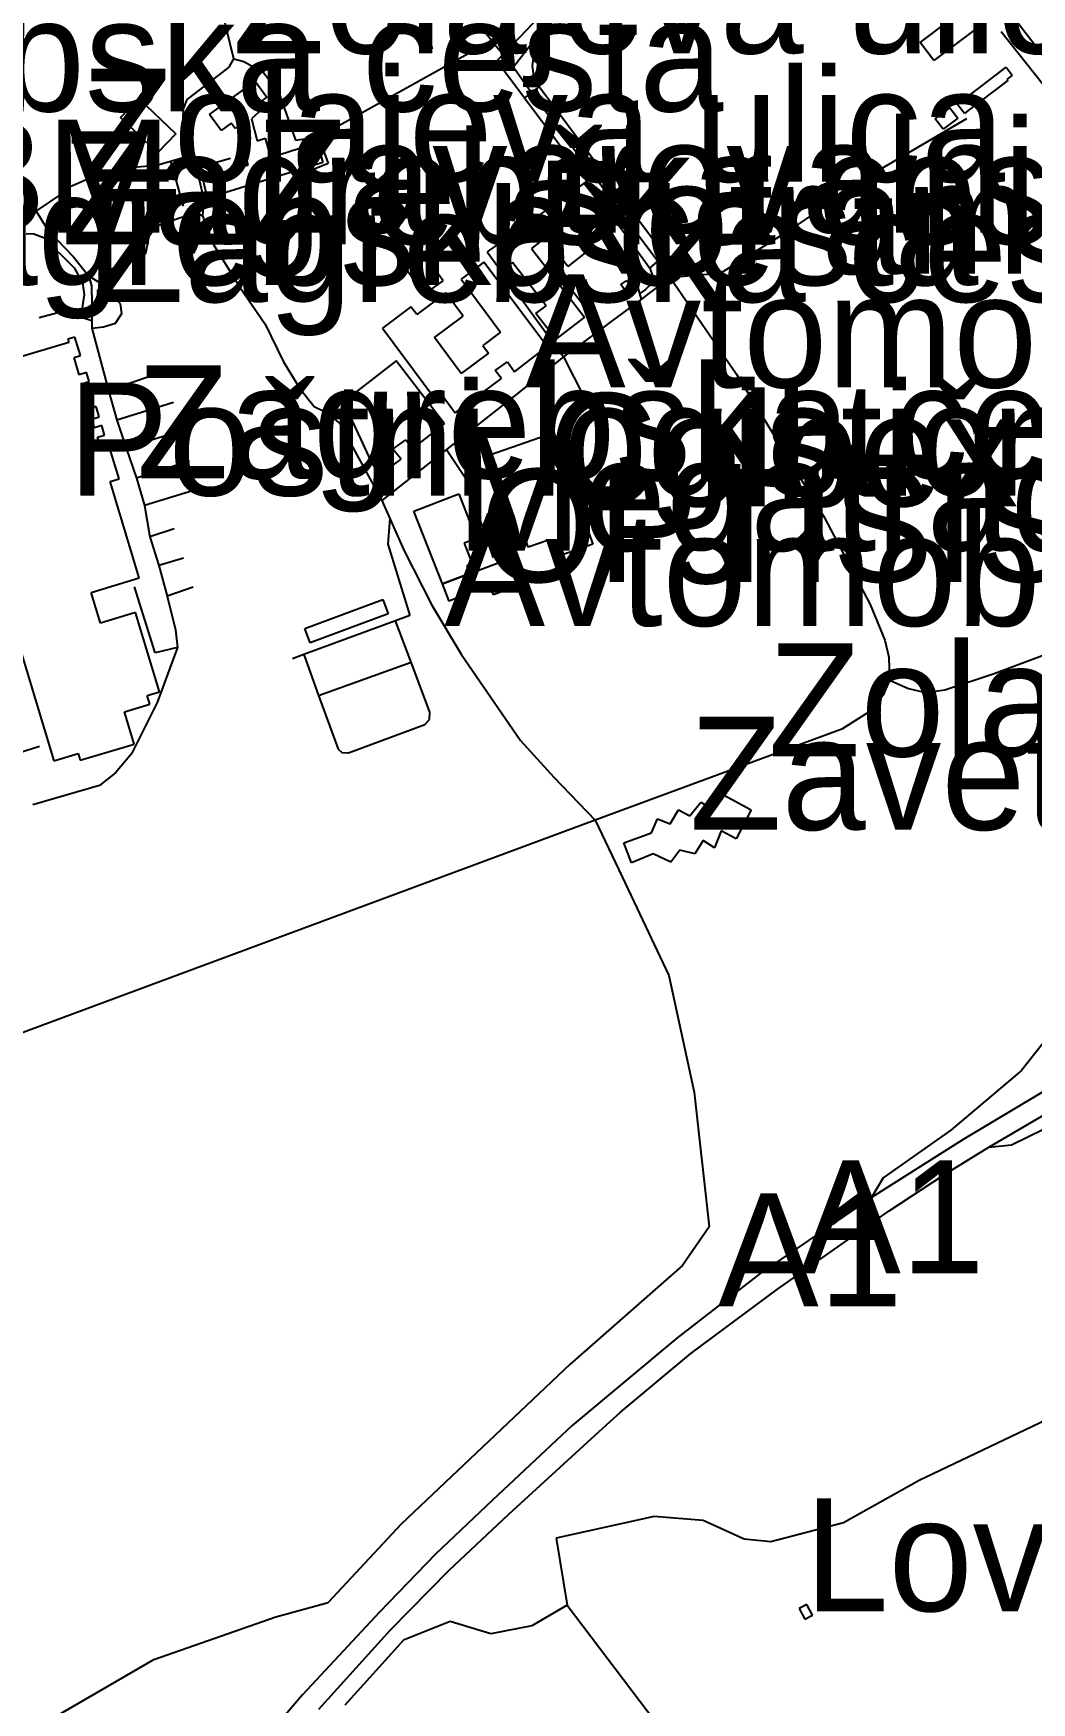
# Model space of a CAD drawing. Extents: x -8864 to 13231, y -7697 to 8949.
# Drawn here: x -1124 to -576, y 3889 to 4806 of the extents above; entities that cross this region are included whole.
import ezdxf

# ---------------------------------------------------------------- set-up
doc = ezdxf.new("R2010")
doc.units = 0
for name, color, linetype in [('OSM_BUILDING_COMMERCIAL', 9, 'CONTINUOUS'), ('OSM_BUILDING_DORMITORY', 9, 'CONTINUOUS'), ('OSM_BUILDING_INDUSTRIAL', 9, 'CONTINUOUS'), ('OSM_BUILDING_RETAIL', 9, 'CONTINUOUS'), ('OSM_BUILDING_ROOF', 9, 'CONTINUOUS'), ('OSM_BUILDING_YES', 9, 'CONTINUOUS'), ('OSM_HIGHWAY_FOOTWAY', 8, 'CONTINUOUS'), ('OSM_HIGHWAY_MOTORWAY', 8, 'CONTINUOUS'), ('OSM_HIGHWAY_MOTORWAY_LINK', 8, 'CONTINUOUS'), ('OSM_HIGHWAY_PATH', 8, 'CONTINUOUS'), ('OSM_HIGHWAY_PRIMARY', 8, 'CONTINUOUS'), ('OSM_HIGHWAY_RESIDENTIAL', 8, 'CONTINUOUS'), ('OSM_HIGHWAY_SERVICE', 8, 'CONTINUOUS'), ('OSM_HIGHWAY_TRACK', 8, 'CONTINUOUS'), ('OSM_HIGHWAY_UNCLASSIFIED', 8, 'CONTINUOUS'), ('OSM_LABELS', 8, 'CONTINUOUS'), ('OSM_LEISURE_PITCH', 3, 'CONTINUOUS')]:
    doc.layers.add(name, color=color, linetype=linetype)

msp = doc.modelspace()

# ---------------------------------------------------------------- linework, layer by layer
at = {"layer": 'OSM_BUILDING_COMMERCIAL'}
for p, q in [((-1101.470259, 4638.930025), (-1105.329371, 4637.762478)), ((-1105.329371, 4637.762478), (-1104.831668, 4636.105674)), ((-1098.438099, 4628.889123), (-1101.470259, 4638.930025)), ((-1104.831668, 4636.105674), (-1171.271185, 4616.03499)), ((-1101.952648, 4627.832772), (-1098.438099, 4628.889123)), ((-1099.081285, 4618.336725), (-1101.952648, 4627.832772)), ((-1095.160917, 4619.52651), (-1099.081285, 4618.336725)), ((-1093.652494, 4614.533858), (-1095.160917, 4619.52651)), ((-925.168555, 4625.920219), (-955.252785, 4602.458089)), ((-898.560589, 4591.282999), (-925.168555, 4625.920219)), ((-1097.871484, 4613.255117), (-1093.652494, 4614.533858)), ((-1093.736721, 4599.60038), (-1097.871484, 4613.255117)), ((-955.252785, 4602.458089), (-951.393673, 4597.687827)), ((-1089.82401, 4600.790165), (-1093.736721, 4599.60038)), ((-1092.159385, 4593.996155), (-1088.139476, 4595.2193)), ((-1090.712218, 4589.237012), (-1092.159385, 4593.996155)), ((-1088.139476, 4595.2193), (-1089.82401, 4600.790165)), ((-951.393673, 4597.687827), (-939.127209, 4571.190076)), ((-1086.768879, 4590.426798), (-1090.712218, 4589.237012)), ((-1089.088941, 4584.02197), (-1085.191543, 4585.200637)), ((-1086.944989, 4576.927734), (-1089.088941, 4584.02197)), ((-1085.191543, 4585.200637), (-1086.768879, 4590.426798)), ((-915.918937, 4577.772816), (-898.560589, 4591.282999)), ((-873.614185, 4574.303534), (-838.629495, 4586.579454)), ((-838.629495, 4586.579454), (-832.657059, 4569.599988)), ((-1082.427378, 4578.295432), (-1086.944989, 4576.927734)), ((-1077.228296, 4561.115816), (-1082.427378, 4578.295432)), ((-926.868402, 4577.416992), (-919.709136, 4582.531958)), ((-922.419703, 4572.035157), (-926.868402, 4577.416992)), ((-919.709136, 4582.531958), (-915.918937, 4577.772816)), ((-857.212958, 4527.668382), (-873.614185, 4574.303534)), ((-939.127209, 4571.190076), (-934.226749, 4563.128444)), ((-934.226749, 4563.128444), (-922.419703, 4572.035157)), ((-832.657059, 4569.599988), (-827.266553, 4571.490302)), ((-827.266553, 4571.490302), (-815.25277, 4537.320101)), ((-1082.113442, 4559.636923), (-1077.228296, 4561.115816)), ((-1066.125691, 4506.785974), (-1082.113442, 4559.636923)), ((-815.25277, 4537.320101), (-820.704531, 4535.407548)), ((-854.364566, 4528.658016), (-857.212958, 4527.668382)), ((-852.595806, 4523.620886), (-854.364566, 4528.658016)), ((-820.704531, 4535.407548), (-817.174669, 4525.355527)), ((-841.937305, 4527.368155), (-852.595806, 4523.620886)), ((-838.583553, 4517.827631), (-841.937305, 4527.368155)), ((-817.174669, 4525.355527), (-838.583553, 4517.827631)), ((-884.632563, 4509.165546), (-864.249712, 4516.882474)), ((-864.249712, 4516.882474), (-858.713724, 4502.49385)), ((-1092.557547, 4498.791059), (-1066.125691, 4506.785974)), ((-899.601937, 4503.516844), (-884.632563, 4509.165546)), ((-895.972533, 4494.054155), (-899.601937, 4503.516844)), ((-873.782638, 4503.116542), (-895.972533, 4494.054155)), ((-871.638687, 4497.523437), (-873.782638, 4503.116542)), ((-858.713724, 4502.49385), (-871.638687, 4497.523437)), ((-1087.442692, 4481.878311), (-1092.557547, 4498.791059)), ((-1138.17011, 4489.56188), (-1113.009311, 4406.410314)), ((-1068.216044, 4487.693805), (-1087.442692, 4481.878311)), ((-1055.069029, 4444.238828), (-1068.216044, 4487.693805)), ((-1074.310991, 4433.23053), (-1060.390622, 4437.433699)), ((-1061.830132, 4442.203961), (-1055.069029, 4444.238828)), ((-1060.390622, 4437.433699), (-1061.830132, 4442.203961)), ((-1068.95877, 4415.539418), (-1074.310991, 4433.23053)), ((-1113.009311, 4406.410314), (-1099.663214, 4410.43557)), ((-1099.663214, 4410.43557), (-1098.499355, 4406.610465)), ((-1098.499355, 4406.610465), (-1068.95877, 4415.539418))]:
    msp.add_line(p, q, dxfattribs=at)
at = {"layer": 'OSM_BUILDING_DORMITORY'}
for p, q in [((-1027.63411, 4761.244445), (-1002.565194, 4779.580488)), ((-1002.565194, 4779.580488), (-996.118027, 4770.77385)), ((-996.118027, 4770.77385), (-1002.457997, 4766.137021)), ((-1002.457997, 4766.137021), (-1000.566726, 4762.534306)), ((-1021.186942, 4752.437806), (-1027.63411, 4761.244445)), ((-1008.131811, 4757.230308), (-1013.529974, 4753.505278)), ((-1005.50547, 4745.710513), (-1008.131811, 4757.230308)), ((-1000.566726, 4762.534306), (-1004.609605, 4758.787037)), ((-1004.609605, 4758.787037), (-1001.500876, 4746.677909)), ((-1015.650954, 4756.485302), (-1021.186942, 4752.437806)), ((-1013.529974, 4753.505278), (-1015.650954, 4756.485302)), ((-1001.500876, 4746.677909), (-996.929665, 4748.256877)), ((-996.929665, 4748.256877), (-994.01236, 4737.637762)), ((-1009.540693, 4744.487369), (-1005.50547, 4745.710513)), ((-1006.347737, 4733.612505), (-1009.540693, 4744.487369)), ((-994.01236, 4737.637762), (-968.3998, 4745.821708)), ((-968.3998, 4745.821708), (-965.306385, 4734.81341)), ((-1031.317112, 4726.029011), (-1006.347737, 4733.612505)), ((-965.306385, 4734.81341), (-1028.698429, 4715.176386)), ((-1028.698429, 4715.176386), (-1031.317112, 4726.029011))]:
    msp.add_line(p, q, dxfattribs=at)
at = {"layer": 'OSM_BUILDING_INDUSTRIAL'}
for p, q in [((-867.174674, 4686.198989), (-848.537612, 4700.643209)), ((-843.124136, 4693.660168), (-850.888302, 4687.644523)), ((-848.537612, 4700.643209), (-843.124136, 4693.660168)), ((-861.914337, 4679.427217), (-867.174674, 4686.198989)), ((-850.888302, 4687.644523), (-821.638681, 4649.960562)), ((-876.906681, 4680.061029), (-889.471767, 4670.731774)), ((-842.151701, 4633.815059), (-876.906681, 4680.061029)), ((-861.209896, 4679.972073), (-861.914337, 4679.427217)), ((-842.787229, 4656.231956), (-861.209896, 4679.972073)), ((-889.471767, 4670.731774), (-867.833173, 4641.643181)), ((-897.840834, 4663.203878), (-913.843898, 4651.31714)), ((-888.315565, 4650.405342), (-897.840834, 4663.203878)), ((-848.353845, 4651.917593), (-842.787229, 4656.231956)), ((-916.960285, 4655.509189), (-932.526902, 4643.944916)), ((-913.843898, 4651.31714), (-916.960285, 4655.509189)), ((-904.08892, 4638.685396), (-888.315565, 4650.405342)), ((-837.373752, 4637.762478), (-848.353845, 4651.917593)), ((-821.638681, 4649.960562), (-837.373752, 4637.762478)), ((-932.526902, 4643.944916), (-904.3416, 4606.071924)), ((-889.46411, 4619.026133), (-904.08892, 4638.685396)), ((-867.833173, 4641.643181), (-877.588152, 4634.404392)), ((-874.448794, 4630.178984), (-889.46411, 4619.026133)), ((-877.588152, 4634.404392), (-874.448794, 4630.178984)), ((-860.183862, 4619.926812), (-842.151701, 4633.815059)), ((-870.79642, 4620.649579), (-864.050631, 4625.430961)), ((-867.274215, 4616.335216), (-870.79642, 4620.649579)), ((-864.050631, 4625.430961), (-860.183862, 4619.926812)), ((-892.703008, 4597.454318), (-867.274215, 4616.335216)), ((-904.3416, 4606.071924), (-900.972534, 4608.57381)), ((-900.972534, 4608.57381), (-892.703008, 4597.454318))]:
    msp.add_line(p, q, dxfattribs=at)
at = {"layer": 'OSM_BUILDING_RETAIL'}
for p, q in [((-915.459519, 4543.413583), (-890.712196, 4552.976347)), ((-890.712196, 4552.976347), (-881.17927, 4528.346671)), ((-899.601937, 4503.516844), (-915.459519, 4543.413583)), ((-881.17927, 4528.346671), (-887.817862, 4525.778068)), ((-887.817862, 4525.778068), (-883.461047, 4514.536261)), ((-883.461047, 4514.536261), (-886.286468, 4513.435431)), ((-886.286468, 4513.435431), (-884.632563, 4509.165546)), ((-884.632563, 4509.165546), (-899.601937, 4503.516844))]:
    msp.add_line(p, q, dxfattribs=at)
at = {"layer": 'OSM_BUILDING_ROOF'}
for p, q in [((-837.940368, 4686.666007), (-828.323215, 4694.193904)), ((-828.323215, 4694.193904), (-821.26349, 4685.198234)), ((-830.872986, 4677.670338), (-837.940368, 4686.666007)), ((-821.26349, 4685.198234), (-830.872986, 4677.670338))]:
    msp.add_line(p, q, dxfattribs=at)
at = {"layer": 'OSM_BUILDING_YES'}
for p, q in [((-637.366073, 4800.674165), (-621.937281, 4812.371872)), ((-607.304814, 4807.968553), (-629.900529, 4790.833414)), ((-629.900529, 4790.833414), (-637.366073, 4800.674165)), ((-616.883682, 4766.781952), (-590.275716, 4787.152862)), ((-590.275716, 4787.152862), (-586.891336, 4782.749543)), ((-589.372193, 4779.914073), (-611.033758, 4763.32379)), ((-586.891336, 4782.749543), (-589.816298, 4780.503406)), ((-589.816298, 4780.503406), (-589.372193, 4779.914073)), ((-613.055198, 4761.77818), (-616.883682, 4766.781952)), ((-629.180774, 4758.875993), (-621.171584, 4764.924997)), ((-624.800987, 4753.082737), (-629.180774, 4758.875993)), ((-616.791798, 4759.14286), (-624.800987, 4753.082737)), ((-621.171584, 4764.924997), (-616.791798, 4759.14286)), ((-611.033758, 4763.32379), (-613.055198, 4761.77818)), ((-912.488615, 4688.000346), (-922.634098, 4680.650362)), ((-899.349257, 4669.886693), (-912.488615, 4688.000346)), ((-922.634098, 4680.650362), (-909.502397, 4662.536708)), ((-909.502397, 4662.536708), (-899.349257, 4669.886693)), ((-801.753534, 4667.840706), (-798.484008, 4670.142441)), ((-799.517699, 4664.660531), (-801.753534, 4667.840706)), ((-796.248173, 4666.962266), (-799.517699, 4664.660531)), ((-798.484008, 4670.142441), (-796.248173, 4666.962266)), ((-975.298729, 4479.009482), (-932.442675, 4494.988193)), ((-932.442675, 4494.988193), (-929.494742, 4487.093353)), ((-929.494742, 4487.093353), (-972.350796, 4471.114642)), ((-972.350796, 4471.114642), (-975.298729, 4479.009482)), ((-763.951079, 4376.154175), (-757.78722, 4383.548637)), ((-757.78722, 4383.548637), (-750.804064, 4379.445544)), ((-750.804064, 4379.445544), (-745.467157, 4387.65173)), ((-745.467157, 4387.65173), (-730.268074, 4379.445544)), ((-784.900546, 4366.713725), (-781.608049, 4374.519609)), ((-781.608049, 4374.519609), (-774.624894, 4371.639661)), ((-774.624894, 4371.639661), (-770.107282, 4379.445544)), ((-770.107282, 4379.445544), (-763.951079, 4376.154175)), ((-730.268074, 4379.445544), (-738.484002, 4363.433475)), ((-800.091972, 4361.376369), (-784.900546, 4366.713725)), ((-746.699929, 4367.947989), (-750.390588, 4358.50754)), ((-738.484002, 4363.433475), (-746.699929, 4367.947989)), ((-795.987836, 4350.301354), (-800.091972, 4361.376369)), ((-784.073593, 4355.227289), (-795.987836, 4350.301354)), ((-774.219074, 4350.712775), (-784.073593, 4355.227289)), ((-769.287987, 4357.273276), (-774.219074, 4350.712775)), ((-761.072059, 4355.227289), (-769.287987, 4357.273276)), ((-756.554448, 4362.610632), (-761.072059, 4355.227289)), ((-750.390588, 4358.50754), (-756.554448, 4362.610632)), ((-699.555973, 3943.127772), (-703.80559, 3940.914993)), ((-696.4549, 3937.167724), (-699.555973, 3943.127772)), ((-703.80559, 3940.914993), (-700.704518, 3934.954945)), ((-700.704518, 3934.954945), (-696.4549, 3937.167724))]:
    msp.add_line(p, q, dxfattribs=at)
at = {"layer": 'OSM_HIGHWAY_FOOTWAY'}
for p, q in [((-805.70453, 4857.99515), (-857.457981, 4803.409561)), ((-800.153227, 4846.909016), (-845.750476, 4800.941033)), ((-872.703006, 4801.852832), (-880.834706, 4811.827017)), ((-857.457981, 4803.409561), (-866.408977, 4794.158143)), ((-866.408977, 4794.158143), (-869.778044, 4790.677742)), ((-849.448792, 4794.780834), (-850.474825, 4788.009063)), ((-845.750476, 4800.941033), (-849.448792, 4794.780834)), ((-869.778044, 4790.677742), (-854.571304, 4770.306831)), ((-850.474825, 4788.009063), (-849.647873, 4782.271405)), ((-846.562114, 4776.511508), (-850.834703, 4773.197899)), ((-849.647873, 4782.271405), (-846.562114, 4776.511508)), ((-846.562114, 4776.511508), (-777.457972, 4683.719342)), ((-850.834703, 4773.197899), (-854.571304, 4770.306831)), ((-854.571304, 4770.306831), (-820.497793, 4724.627955)), ((-820.497793, 4724.627955), (-785.834696, 4676.869734)), ((-1054.785721, 4700.598732), (-1043.491692, 4704.701824)), ((-1043.491692, 4704.701824), (-1033.836255, 4706.959081)), ((-1033.836255, 4706.959081), (-1031.408995, 4705.513547)), ((-1128.162452, 4695.795111), (-1123.943462, 4695.650557)), ((-1123.943462, 4695.650557), (-1118.713752, 4693.604571)), ((-1118.713752, 4693.604571), (-1101.860764, 4677.014288)), ((-1062.588172, 4685.009203), (-1060.329366, 4696.295488)), ((-1060.329366, 4696.295488), (-1054.785721, 4700.598732)), ((-1084.16551, 4675.157332), (-1062.588172, 4685.009203)), ((-781.416625, 4680.739318), (-777.457972, 4683.719342)), ((-777.457972, 4683.719342), (-774.716777, 4680.983946)), ((-1101.860764, 4677.014288), (-1097.258926, 4668.730266)), ((-785.834696, 4676.869734), (-781.416625, 4680.739318)), ((-785.834696, 4676.869734), (-784.203762, 4672.088352)), ((-774.716777, 4680.983946), (-771.416624, 4680.505808)), ((-1097.258926, 4668.730266), (-1096.363061, 4662.347677)), ((-788.200699, 4665.194267), (-791.324742, 4662.970368)), ((-784.977115, 4668.296605), (-788.200699, 4665.194267)), ((-784.203762, 4672.088352), (-784.977115, 4668.296605)), ((-1096.363061, 4662.347677), (-1097.641775, 4653.930221)), ((-1132.427383, 4410.724677), (-1120.827076, 4414.305154))]:
    msp.add_line(p, q, dxfattribs=at)
at = {"layer": 'OSM_HIGHWAY_MOTORWAY'}
for p, q in [((-504.088876, 4263.947374), (-613.859179, 4198.320128)), ((-599.7627, 4194.205916), (-500.589642, 4252.149592)), ((-613.859179, 4198.320128), (-664.15015, 4166.573977)), ((-624.119517, 4179.250198), (-599.7627, 4194.205916)), ((-654.372201, 4159.257351), (-624.119517, 4179.250198)), ((-664.15015, 4166.573977), (-725.191504, 4124.886999)), ((-715.819374, 4116.30275), (-654.372201, 4159.257351)), ((-725.191504, 4124.886999), (-770.949549, 4089.282383)), ((-763.415092, 4080.80933), (-715.819374, 4116.30275)), ((-770.949549, 4089.282383), (-828.422756, 4041.368489)), ((-801.960272, 4048.774072), (-763.415092, 4080.80933)), ((-813.698405, 4038.132717), (-801.960272, 4048.774072)), ((-828.422756, 4041.368489), (-872.274215, 4000.382039)), ((-863.238992, 3992.742948), (-813.698405, 4038.132717)), ((-872.274215, 4000.382039), (-903.58356, 3970.704114)), ((-895.987847, 3961.919714), (-863.238992, 3992.742948)), ((-903.58356, 3970.704114), (-934.211435, 3938.891245)), ((-928.177744, 3929.206167), (-895.987847, 3961.919714)), ((-934.211435, 3938.891245), (-976.485559, 3893.557073)), ((-967.54222, 3885.573278), (-928.177744, 3929.206167)), ((-976.485559, 3893.557073), (-1003.690769, 3861.866519))]:
    msp.add_line(p, q, dxfattribs=at)
at = {"layer": 'OSM_HIGHWAY_MOTORWAY_LINK'}
for p, q in [((-559.127167, 4264.948128), (-581.715225, 4236.315435)), ((-581.715225, 4236.315435), (-620.643254, 4203.501812)), ((-587.343097, 4195.551375), (-561.087351, 4208.272074)), ((-620.643254, 4203.501812), (-657.641726, 4177.437721)), ((-599.7627, 4194.205916), (-587.343097, 4195.551375)), ((-657.641726, 4177.437721), (-664.15015, 4166.573977))]:
    msp.add_line(p, q, dxfattribs=at)
at = {"layer": 'OSM_HIGHWAY_PATH'}
for p, q in [((-967.810214, 4748.990764), (-872.703006, 4801.852832)), ((-1030.68924, 4714.4425), (-1031.408995, 4705.513547)), ((-1031.408995, 4705.513547), (-1025.245136, 4689.412522)), ((-1025.245136, 4689.412522), (-1010.873005, 4666.317336)), ((-1010.873005, 4666.317336), (-997.006235, 4646.002023)), ((-997.006235, 4646.002023), (-986.944978, 4625.375364)), ((-986.944978, 4625.375364), (-978.009296, 4610.808828)), ((-978.009296, 4610.808828), (-970.107304, 4600.856882)), ((-970.107304, 4600.856882), (-964.165496, 4597.943575)), ((-916.922, 4460.41769), (-925.497805, 4483.257128)), ((-975.788775, 4464.687575), (-967.687702, 4442.281797)), ((-967.687702, 4442.281797), (-916.922, 4460.41769)), ((-906.638691, 4433.008141), (-916.922, 4460.41769)), ((-967.687702, 4442.281797), (-956.998574, 4412.748425)), ((-909.272688, 4426.325325), (-906.837772, 4428.960645)), ((-906.837772, 4428.960645), (-906.638691, 4433.008141)), ((-951.194592, 4410.735797), (-909.272688, 4426.325325)), ((-956.998574, 4412.748425), (-954.846966, 4410.947067)), ((-954.846966, 4410.947067), (-951.194592, 4410.735797)), ((-831.156293, 3942.72747), (-782.488601, 3878.556878))]:
    msp.add_line(p, q, dxfattribs=at)
at = {"layer": 'OSM_HIGHWAY_PRIMARY'}
for p, q in [((-539.510013, 4754.039013), (-590.421198, 4819.899768)), ((-592.970969, 4806.812125), (-552.128698, 4755.273277))]:
    msp.add_line(p, q, dxfattribs=at)
at = {"layer": 'OSM_HIGHWAY_RESIDENTIAL'}
for p, q in [((-802.480946, 4850.956511), (-850.627965, 4800.196027)), ((-872.703006, 4801.852832), (-866.408977, 4794.158143)), ((-866.408977, 4794.158143), (-860.650937, 4787.119504)), ((-850.627965, 4800.196027), (-860.650937, 4787.119504)), ((-860.650937, 4787.119504), (-850.834703, 4773.197899)), ((-850.834703, 4773.197899), (-816.493198, 4727.641338)), ((-1095.696904, 4725.317364), (-1069.471787, 4732.244808)), ((-1122.733661, 4708.159987), (-1133.744382, 4724.127578)), ((-1108.736722, 4717.72275), (-1104.012372, 4721.725768)), ((-1104.012372, 4721.725768), (-1095.696904, 4725.317364)), ((-816.493198, 4727.641338), (-781.416625, 4680.739318)), ((-1122.733661, 4708.159987), (-1108.736722, 4717.72275)), ((-1132.519267, 4702.288894), (-1122.733661, 4708.159987)), ((-1122.733661, 4708.159987), (-1116.141011, 4697.518632)), ((-1116.141011, 4697.518632), (-1102.243613, 4683.085531)), ((-1102.243613, 4683.085531), (-1093.874546, 4672.499774)), ((-781.416625, 4680.739318), (-774.632551, 4671.665812)), ((-1093.874546, 4672.499774), (-1092.389094, 4667.151298)), ((-1092.389094, 4667.151298), (-1092.205327, 4657.165993)), ((-774.632551, 4671.665812), (-738.277263, 4618.703668)), ((-1092.205327, 4657.165993), (-1092.144071, 4647.903456)), ((-1092.144071, 4647.903456), (-1092.113443, 4643.844841)), ((-1092.113443, 4643.844841), (-1083.039935, 4609.596804)), ((-738.277263, 4618.703668), (-690.183843, 4540.144452)), ((-1083.039935, 4609.596804), (-1078.499353, 4593.417942)), ((-1078.499353, 4593.417942), (-1073.284957, 4577.961847)), ((-1073.284957, 4577.961847), (-1067.626457, 4561.438281)), ((-1067.626457, 4561.438281), (-1063.346212, 4546.460324)), ((-1063.346212, 4546.460324), (-1060.375308, 4529.258469)), ((-690.183843, 4540.144452), (-664.954131, 4492.219439)), ((-1060.375308, 4529.258469), (-1055.459534, 4513.524387)), ((-1055.459534, 4513.524387), (-1050.880667, 4496.756192)), ((-1050.880667, 4496.756192), (-1046.171631, 4478.208878)), ((-664.954131, 4492.219439), (-656.899, 4472.660251)), ((-656.899, 4472.660251), (-654.647851, 4463.153085)), ((-654.647851, 4463.153085), (-654.265003, 4450.699253)), ((-654.265003, 4450.699253), (-657.725953, 4442.426351)), ((-657.725953, 4442.426351), (-663.966382, 4434.175687)), ((-663.966382, 4434.175687), (-680.421208, 4423.634408)), ((-680.421208, 4423.634408), (-815.911269, 4373.785723)), ((-815.911269, 4373.785723), (-1188.545307, 4235.336919))]:
    msp.add_line(p, q, dxfattribs=at)
at = {"layer": 'OSM_HIGHWAY_SERVICE'}
for p, q in [((-1014.19613, 4791.80081), (-1025.482502, 4837.657598)), ((-1035.321706, 4772.897673), (-1016.807156, 4787.152862)), ((-1016.807156, 4787.152862), (-1014.19613, 4791.80081)), ((-1014.19613, 4791.80081), (-1008.675455, 4790.366396)), ((-1008.675455, 4790.366396), (-997.871473, 4784.261794)), ((-997.871473, 4784.261794), (-989.716801, 4773.664918)), ((-1041.845444, 4764.346783), (-1039.770405, 4769.483989)), ((-1039.770405, 4769.483989), (-1035.321706, 4772.897673)), ((-989.716801, 4773.664918), (-983.399802, 4756.151717)), ((-1042.036868, 4758.553527), (-1041.845444, 4764.346783)), ((-1037.075152, 4739.150013), (-1042.036868, 4758.553527)), ((-660.398235, 4730.510167), (-611.853053, 4759.098382)), ((-983.399802, 4756.151717), (-980.283416, 4747.144928)), ((-980.283416, 4747.144928), (-967.810214, 4748.990764)), ((-967.810214, 4748.990764), (-962.473306, 4734.224077)), ((-1048.943454, 4735.647372), (-1037.075152, 4739.150013)), ((-1037.075152, 4739.150013), (-1034.801033, 4731.911223)), ((-1069.471787, 4732.244808), (-1056.462597, 4733.423474)), ((-1056.462597, 4733.423474), (-1048.943454, 4735.647372)), ((-1048.943454, 4735.647372), (-1042.090467, 4710.850904)), ((-1034.801033, 4731.911223), (-1016.118029, 4737.23746)), ((-1034.801033, 4731.911223), (-1030.68924, 4714.4425)), ((-962.473306, 4734.224077), (-970.964885, 4730.88823)), ((-708.246632, 4698.285877), (-660.398235, 4730.510167)), ((-825.2298, 4721.069718), (-875.160892, 4685.820926)), ((-820.497793, 4724.627955), (-825.2298, 4721.069718)), ((-816.493198, 4727.641338), (-820.497793, 4724.627955)), ((-746.983237, 4674.134339), (-708.246632, 4698.285877)), ((-875.160892, 4685.820926), (-833.170076, 4628.110759)), ((-794.410501, 4674.123219), (-807.029185, 4692.181276)), ((-812.435005, 4643.533495), (-840.352313, 4679.871997)), ((-1087.748971, 4668.85258), (-1093.874546, 4672.499774)), ((-1081.370716, 4662.481111), (-1087.748971, 4668.85258)), ((-791.324742, 4662.970368), (-794.410501, 4674.123219)), ((-774.632551, 4671.665812), (-786.240515, 4663.025966)), ((-774.632551, 4671.665812), (-761.340053, 4672.989031)), ((-761.340053, 4672.989031), (-746.983237, 4674.134339)), ((-1076.393686, 4657.321666), (-1081.370716, 4662.481111)), ((-1075.65096, 4651.939832), (-1076.393686, 4657.321666)), ((-790.474819, 4659.879149), (-806.378343, 4648.048009)), ((-790.474819, 4659.879149), (-791.324742, 4662.970368)), ((-786.240515, 4663.025966), (-790.474819, 4659.879149)), ((-1108.147136, 4653.07402), (-1121.186953, 4649.482424)), ((-1092.144071, 4647.903456), (-1108.147136, 4653.07402)), ((-1079.165509, 4646.613595), (-1075.65096, 4651.939832)), ((-806.378343, 4648.048009), (-812.435005, 4643.533495)), ((-1092.113443, 4643.844841), (-1085.735188, 4644.600966)), ((-1085.735188, 4644.600966), (-1079.165509, 4646.613595)), ((-812.435005, 4643.533495), (-833.170076, 4628.110759)), ((-833.170076, 4628.110759), (-860.367629, 4606.60566)), ((-833.170076, 4628.110759), (-810.336996, 4583.188008)), ((-1058.606548, 4617.980901), (-1083.039935, 4609.596804)), ((-1047.320176, 4603.136378), (-1078.499353, 4593.417942)), ((-860.367629, 4606.60566), (-897.542212, 4577.216841)), ((-964.165496, 4597.943575), (-956.133336, 4591.661062)), ((-1042.021554, 4587.880434), (-1073.284957, 4577.961847)), ((-956.133336, 4591.661062), (-932.879122, 4549.284675)), ((-897.542212, 4577.216841), (-932.879122, 4549.284675)), ((-897.542212, 4577.216841), (-887.136392, 4561.960897)), ((-1038.629517, 4570.800894), (-1067.626457, 4561.438281)), ((-1032.067495, 4556.112044), (-1063.346212, 4546.460324)), ((-887.136392, 4561.960897), (-871.914338, 4517.694197)), ((-932.879122, 4549.284675), (-928.522307, 4539.455044)), ((-928.522307, 4539.455044), (-929.70148, 4525.355527)), ((-928.522307, 4539.455044), (-920.81174, 4522.053038)), ((-1046.9067, 4533.728505), (-1060.375308, 4529.258469)), ((-929.70148, 4525.355527), (-917.572842, 4486.181554)), ((-920.81174, 4522.053038), (-905.482488, 4491.841376)), ((-1041.868415, 4517.527404), (-1055.459534, 4513.524387)), ((-1057.327834, 4465.66609), (-1068.759689, 4501.804442)), ((-1036.631048, 4501.748844), (-1050.880667, 4496.756192)), ((-905.482488, 4491.841376), (-889.379883, 4464.843248)), ((-925.497805, 4483.257128), (-975.788775, 4464.687575)), ((-917.572842, 4486.181554), (-925.497805, 4483.257128)), ((-1046.171631, 4478.208878), (-1045.191539, 4468.468203)), ((-1045.191539, 4468.468203), (-1057.327834, 4465.66609)), ((-1046.248201, 4465.632732), (-1056.393684, 4438.389975)), ((-1045.191539, 4468.468203), (-1046.248201, 4465.632732)), ((-975.788775, 4464.687575), (-981.967949, 4462.408079)), ((-889.379883, 4464.843248), (-856.776511, 4417.518687)), ((-1056.393684, 4438.389975), (-1070.390623, 4410.179822)), ((-1070.390623, 4410.179822), (-1079.257393, 4399.694141)), ((-856.776511, 4417.518687), (-838.545268, 4397.370167)), ((-1079.257393, 4399.694141), (-1087.886796, 4392.69998)), ((-1087.886796, 4392.69998), (-1124.594304, 4382.091984)), ((-838.545268, 4397.370167), (-815.911269, 4373.785723))]:
    msp.add_line(p, q, dxfattribs=at)
at = {"layer": 'OSM_HIGHWAY_TRACK'}
for p, q in [((-800.941895, 4342.71786), (-775.382934, 4288.421377)), ((-775.382934, 4288.421377), (-761.416623, 4224.395339)), ((-761.416623, 4224.395339), (-753.200695, 4150.50631)), ((-753.200695, 4150.50631), (-767.986302, 4129.156884)), ((-767.986302, 4129.156884), (-829.601929, 4074.982716)), ((-829.601929, 4074.982716), (-922.42736, 3987.138724)), ((-564.287964, 4046.238827), (-637.917375, 4011.167947)), ((-637.917375, 4011.167947), (-679.418145, 3987.994925)), ((-922.42736, 3987.138724), (-962.450335, 3944.095168)), ((-783.430408, 3991.408609), (-837.258898, 3979.577469)), ((-756.569762, 3989.218069), (-783.430408, 3991.408609)), ((-734.111872, 3978.965897), (-756.569762, 3989.218069)), ((-679.418145, 3987.994925), (-719.456434, 3977.498124)), ((-837.258898, 3979.577469), (-831.156293, 3942.72747)), ((-719.456434, 3977.498124), (-734.111872, 3978.965897)), ((-831.156293, 3942.72747), (-850.612651, 3931.341109)), ((-895.497801, 3933.787398), (-921.049106, 3923.43515)), ((-873.055226, 3926.893312), (-895.497801, 3933.787398)), ((-921.049106, 3923.43515), (-953.338543, 3887.797176)), ((-850.612651, 3931.341109), (-873.055226, 3926.893312))]:
    msp.add_line(p, q, dxfattribs=at)
at = {"layer": 'OSM_HIGHWAY_UNCLASSIFIED'}
for p, q in [((-596.761168, 4454.335327), (-439.663142, 4513.057368)), ((-654.265003, 4450.699253), (-643.828555, 4446.051305)), ((-643.828555, 4446.051305), (-634.57128, 4443.838526)), ((-634.57128, 4443.838526), (-623.958721, 4445.28406)), ((-623.958721, 4445.28406), (-596.761168, 4454.335327)), ((-815.911269, 4373.785723), (-800.941895, 4342.71786)), ((-991.20991, 3936.300403), (-962.450335, 3944.095168)), ((-1058.162444, 3912.904991), (-991.20991, 3936.300403)), ((-1137.718349, 3866.792455), (-1058.162444, 3912.904991))]:
    msp.add_line(p, q, dxfattribs=at)
at = {"layer": 'OSM_LEISURE_PITCH'}
for p, q in [((-1076.523855, 4759.476445), (-1066.462598, 4770.028844)), ((-1066.462598, 4770.028844), (-1046.095061, 4750.658687)), ((-1056.156318, 4740.095169), (-1076.523855, 4759.476445)), ((-1046.095061, 4750.658687), (-1056.156318, 4740.095169))]:
    msp.add_line(p, q, dxfattribs=at)

# ---------------------------------------------------------------- texts
at = {"layer": 'OSM_LABELS'}
for s, p in [('Zolajeva ulica', (-1014.920821, 4794.745248)), ('Zagrebška cesta', (-1358.83609, 4762.934719)), ('Zolajeva ulica', (-1098.027438, 4724.310765)), ('NKBM, Zavarovalnica Sava', (-1287.939828, 4696.353651)), ('Zagrebška cesta', (-1108.853697, 4689.950414)), ('Rofram d.o.o. Maribor', (-848.535524, 4673.733026)), ('Zagrebška cesta', (-1218.800469, 4667.533778)), ('Zagrebška cesta', (-1092.225719, 4658.27403)), ('Avtomobilska ulica', (-854.404375, 4611.320804)), ('Zagrebška cesta', (-1067.623028, 4561.42628)), ('Poštni logistični center Maribor', (-1105.381189, 4551.980247)), ('Colbex d.o.o.', (-841.815972, 4546.11562)), ('Megatrade', (-892.083644, 4521.631733)), ('OPTISIS optični dostopovni sistemi', (-879.153045, 4504.489799)), ('Avtomobilska ulica', (-898.67843, 4480.43348)), ('Zolajeva ulica', (-720.836257, 4408.765147)), ('Zavetišče za male živali Maribor', (-764.09235, 4368.441694)), ('A1', (-703.392717, 4124.989596)), ('A1', (-748.428836, 4106.805888)), ('Lovsko družina Pobrežje-Miklavž', (-700.865314, 3939.416085))]:
    msp.add_text(s, height=62.042552, dxfattribs=at).set_placement(p)

doc.saveas('drawing.dxf')
